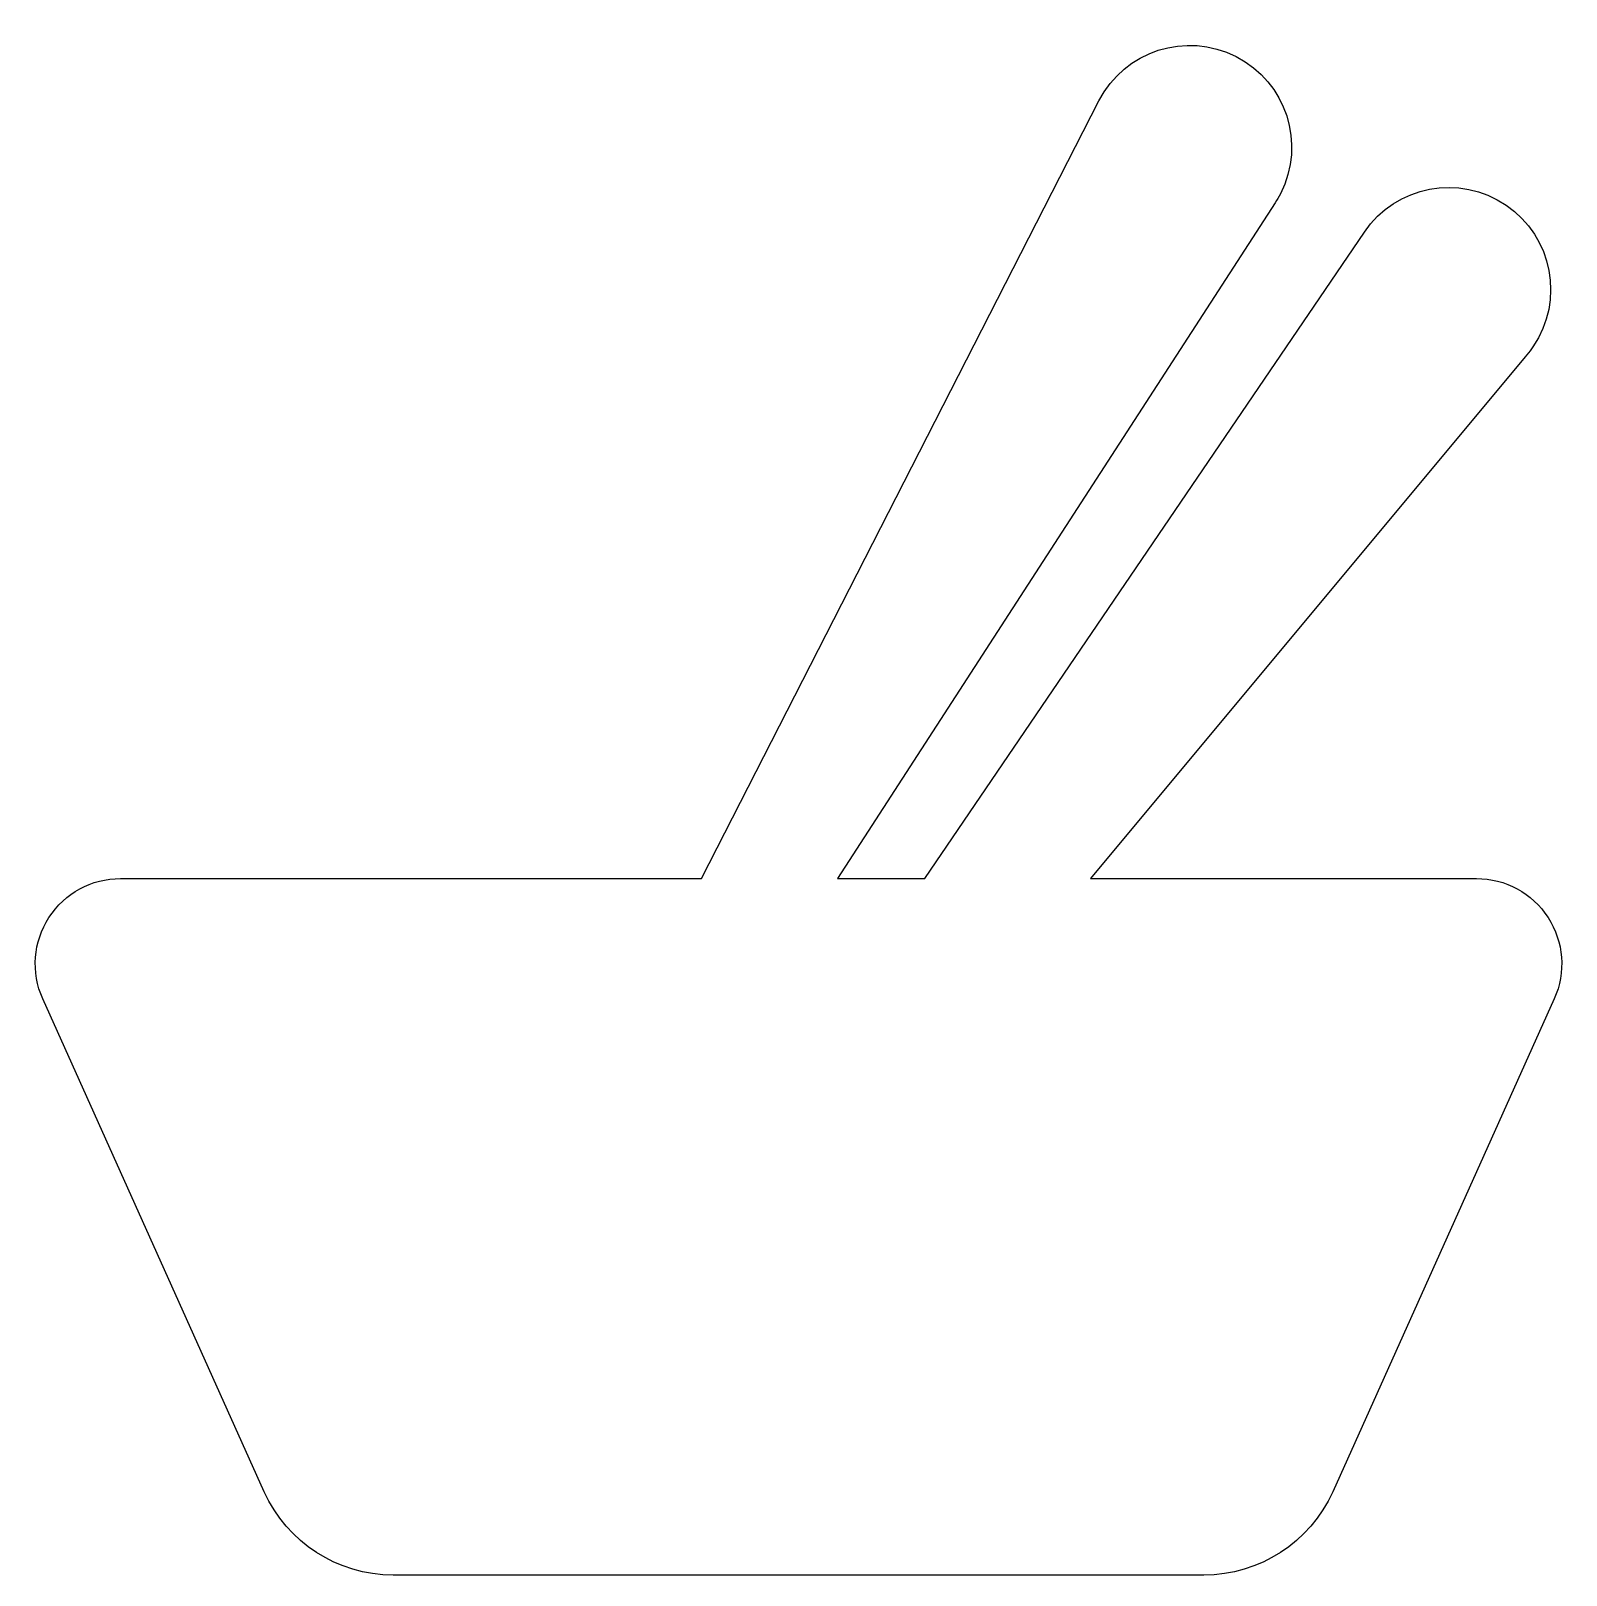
# Model space of a CAD drawing. Header units: centimetres. Extents: x -6.6 to 6.5, y -6.5 to 6.6.
import ezdxf

# ---------------------------------------------------------------- set-up
doc = ezdxf.new("R2010")
doc.units = ezdxf.units.CM
doc.header["$MEASUREMENT"] = 0
doc.layers.add('Layer 1', color=7, linetype='Continuous')

msp = doc.modelspace()

# ---------------------------------------------------------------- linework, layer by layer
at = {"layer": 'Layer 1'}
msp.add_open_spline([(6.3169, -0.88138), (6.18339, -0.67519), (5.95439, -0.55054), (5.7087, -0.55054), (5.7087, -0.55054), (5.7087, -0.55054), (2.42824, -0.55055), (2.42824, -0.55055), (2.42824, -0.55055), (2.42824, -0.55055), (6.13775, 3.89887), (6.13775, 3.89887), (6.13775, 3.89887), (6.15527, 3.91998), (6.17302, 3.94321), (6.18868, 3.96602), (6.18868, 3.96602), (6.45779, 4.36194), (6.35534, 4.90063), (5.95968, 5.16977), (5.95968, 5.16977), (5.564, 5.43888), (5.0253, 5.33664), (4.75614, 4.94077), (4.75614, 4.94077), (4.75614, 4.94077), (1.02084, -0.55055), (1.02084, -0.55055), (1.02084, -0.55055), (1.02084, -0.55055), (0.27892, -0.55055), (0.27892, -0.55055), (0.27892, -0.55055), (0.27892, -0.55055), (3.9992, 5.18922), (3.9992, 5.18922), (3.9992, 5.18922), (4.01481, 5.21327), (4.03026, 5.23949), (4.0436, 5.26611), (4.0436, 5.26611), (4.26138, 5.69243), (4.09257, 6.21419), (3.66652, 6.43178), (3.66652, 6.43178), (3.2402, 6.6498), (2.71844, 6.48081), (2.50058, 6.05451), (2.50058, 6.05451), (2.50058, 6.05451), (-0.87455, -0.55055), (-0.87455, -0.55055), (-0.87455, -0.55055), (-0.87455, -0.55055), (-5.81075, -0.55055), (-5.81075, -0.55055), (-5.81075, -0.55055), (-6.05644, -0.55055), (-6.28544, -0.6752), (-6.41897, -0.88139), (-6.41897, -0.88139), (-6.55248, -1.08798), (-6.57235, -1.34782), (-6.47154, -1.57219), (-6.47154, -1.57219), (-6.47154, -1.57219), (-4.58946, -5.75966), (-4.58946, -5.75966), (-4.58946, -5.75966), (-4.39576, -6.19101), (-3.96713, -6.46821), (-3.49435, -6.46821), (-3.49435, -6.46821), (-3.49435, -6.46821), (3.3923, -6.46822), (3.3923, -6.46822), (3.3923, -6.46822), (3.86511, -6.46822), (4.29371, -6.19102), (4.48741, -5.75967), (4.48741, -5.75967), (4.48741, -5.75967), (6.36947, -1.57222), (6.36947, -1.57222), (6.36947, -1.57222), (6.47023, -1.34781), (6.45038, -1.08797), (6.3169, -0.88138)], degree=3, knots=[0, 0, 0, 0, 0.04347826, 0.04347826, 0.04347826, 0.04347826, 0.08695652, 0.08695652, 0.08695652, 0.08695652, 0.13043478, 0.13043478, 0.13043478, 0.13043478, 0.17391304, 0.17391304, 0.17391304, 0.17391304, 0.2173913, 0.2173913, 0.2173913, 0.2173913, 0.26086957, 0.26086957, 0.26086957, 0.26086957, 0.30434783, 0.30434783, 0.30434783, 0.30434783, 0.34782609, 0.34782609, 0.34782609, 0.34782609, 0.39130435, 0.39130435, 0.39130435, 0.39130435, 0.43478261, 0.43478261, 0.43478261, 0.43478261, 0.47826087, 0.47826087, 0.47826087, 0.47826087, 0.52173913, 0.52173913, 0.52173913, 0.52173913, 0.56521739, 0.56521739, 0.56521739, 0.56521739, 0.60869565, 0.60869565, 0.60869565, 0.60869565, 0.65217391, 0.65217391, 0.65217391, 0.65217391, 0.69565217, 0.69565217, 0.69565217, 0.69565217, 0.73913043, 0.73913043, 0.73913043, 0.73913043, 0.7826087, 0.7826087, 0.7826087, 0.7826087, 0.82608696, 0.82608696, 0.82608696, 0.82608696, 0.86956522, 0.86956522, 0.86956522, 0.86956522, 0.91304348, 0.91304348, 0.91304348, 0.91304348, 1, 1, 1, 1], dxfattribs=at)

doc.saveas('drawing.dxf')
